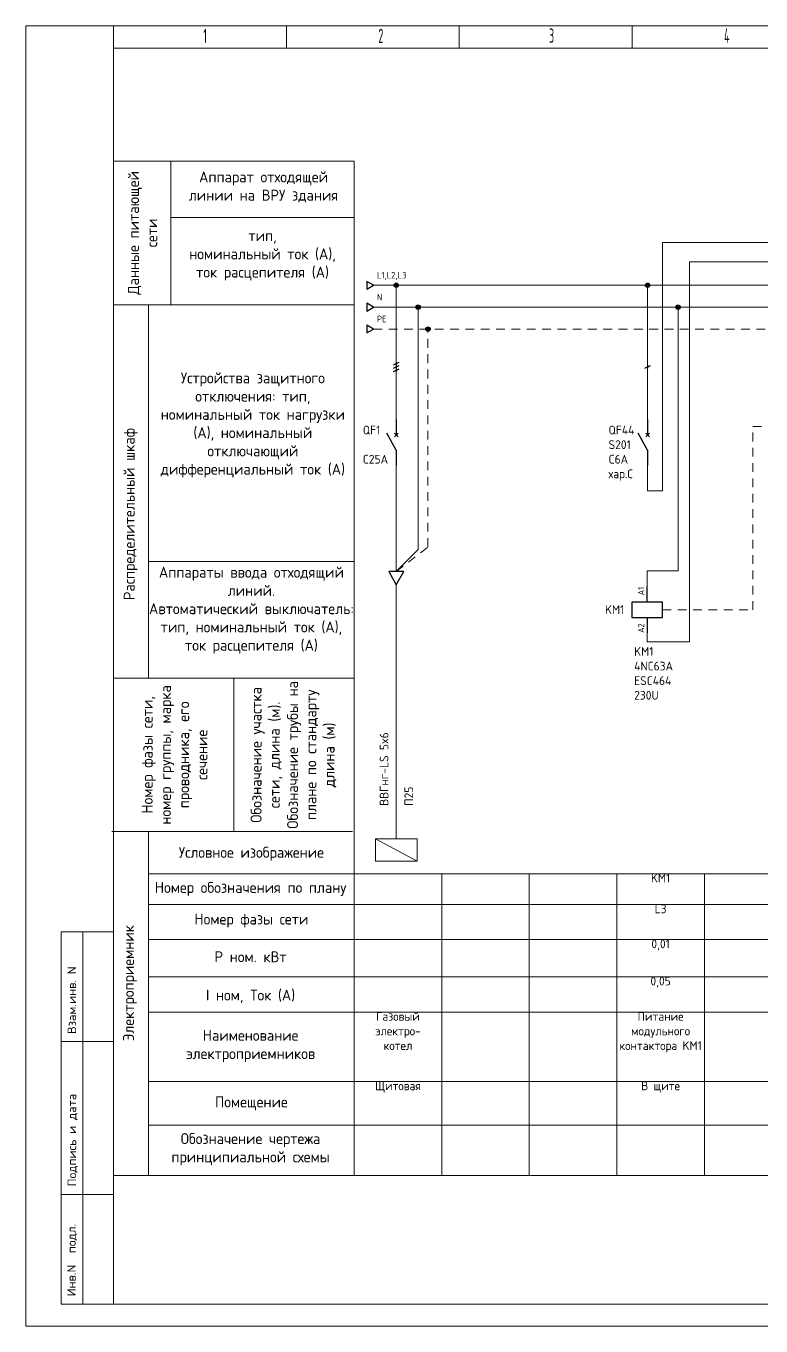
# Model space of a CAD drawing. Extents: x -680 to 54599, y -24087 to 292.
# Drawn here: x -20 to 147.9, y -5 to 292 of the extents above; entities that cross this region are included whole.
import ezdxf
from ezdxf.enums import TextEntityAlignment as Align

# ---------------------------------------------------------------- set-up
doc = ezdxf.new("R2010")
doc.units = 0
doc.linetypes.add('Caddy_Dash', pattern=[3.5, 2, -1.5])
doc.linetypes.add('Caddy_Solid', pattern=[0])
for name, color, linetype in [('100', 7, 'Continuous'), ('SYMS', 7, 'Continuous'), ('TERMS', 7, 'Continuous'), ('WIRES', 7, 'Continuous')]:
    doc.layers.add(name, color=color, linetype=linetype)
doc.styles.add('Caddy_Vectorfont1n', font='GOST Common.ttf', dxfattribs={"width": 1.1})
doc.styles.add('Caddy_Vectorfont1p', font='GOST Common.ttf', dxfattribs={"width": 0.9})
doc.styles.get("Standard").update_dxf_attribs({"font": 'GOST Common.ttf'})
doc.styles.add('WD_IEC', font='ISOCP2.shx', dxfattribs={"width": 0.9, "height": 4})

# ---------------------------------------------------------------- blocks, each defined once
blk = doc.blocks.new('HT0_05')
blk.add_lwpolyline([(1.73, -1.25), (0, 1.75), (-1.73, -1.25)], close=True)
at = {"style": 'WD_IEC', "flags": 1}
for tag, p in [('X4TERM01', (-1.01, 0)), ('X2TERM01', (0, 1.75)), ('X1TERM01', (1.01, 0)), ('X8TERM01', (0, -1.25))]:
    blk.add_attdef(tag, p, '', height=0.32, dxfattribs=at)
blk = doc.blocks.new('VW01')
for p, q in [((-2.5, -1.2), (2.5, 1.2)), ((0, 1.2), (0, -1.2))]:
    blk.add_line(p, q)
at = {"style": 'WD_IEC'}
blk.add_attdef('TAG1', text='', height=2.5, dxfattribs=at).set_placement((-4.5, 1.2), align=Align.RIGHT)
at = {"style": 'WD_IEC', "flags": 1}
for tag, height, p in [('INST', 2.5, (-4.5, 8.2)), ('LOC', 2.5, (-4.5, 4.7)), ('DESC2', 2.5, (-4.5, -11.3)), ('DESC1', 2.5, (-4.5, -7.8)), ('XREF', 2.7, (-4.5, -3.8)), ('DESC3', 2.5, (-4.5, -14.8))]:
    blk.add_attdef(tag, text='', height=height, dxfattribs=at).set_placement(p, align=Align.RIGHT)
for tag, p, height in [('X4LINK', (-1, 0), 0.32), ('X2TERM01', (0, 1.2), 0.32), ('X1LINK', (1, 0), 0.32), ('X8TERM01', (0, -1.2), 0.32), ('ASSYCODE', (3.1, -10.3), 1), ('MFG', (3.1, -7.3), 1), ('CAT', (3.1, -8.8), 1), ('FAMILY', (3.1, -11.8), 1), ('CATDESC', (3.1, -13.3), 1)]:
    blk.add_attdef(tag, p, '', height=height, dxfattribs=at)
at = {"style": 'WD_IEC'}
blk.add_attdef('RATING1', text='', height=2.5, dxfattribs=at).set_placement((2, -2), align=Align.MIDDLE_LEFT)
blk = doc.blocks.new('VCB1')
for p, q in [((0, 7.5), (0, 2.5)), ((0, -2.5), (-3.12, 3.12)), ((0.62, 1.88), (-0.62, 3.12)), ((-0.62, 1.88), (0.62, 3.12)), ((0, -2.5), (0, -7.5))]:
    blk.add_line(p, q)
at = {"style": 'WD_IEC'}
for tag, p in [('INST', (-8, 5.25)), ('LOC', (-8, 1.75)), ('TAG1', (-8, -1.75)), ('RATING1', (-8, -6.35)), ('DESC1', (-8, -14.35)), ('DESC2', (-8, -17.85)), ('DESC3', (-8, -21.35))]:
    blk.add_attdef(tag, text='', height=2.5, dxfattribs=at).set_placement(p, align=Align.RIGHT)
blk.add_attdef('TERM01', text='', height=2, rotation=90, dxfattribs=at).set_placement((-1, 7.5), align=Align.RIGHT)
at = {"style": 'WD_IEC', "flags": 1}
for tag, p, height in [('X2TERM01', (0, 7.5), 0.32), ('MFG', (2.75, 6.5), 1.5), ('CAT', (2.75, 4), 1.5), ('X4LINK', (-2, 0), 0.32), ('X1LINK', (-0.5, 0), 0.32), ('X8TERM02', (0, -7.5), 0.32), ('ASSYCODE', (1, -9), 1), ('FAMILY', (1, -10.5), 1), ('CATDESC', (1, -12), 1), ('CONTACT', (1, -13.5), 1), ('COMMON', (2.25, -14.75), 1)]:
    blk.add_attdef(tag, p, '', height=height, dxfattribs=at)
at = {"style": 'WD_IEC'}
blk.add_attdef('TERM02', (-1, -7.5), '', height=2, rotation=90, dxfattribs=at)
at = {"lineweight": 15, "style": 'WD_IEC'}
blk.add_attdef('XREF', text='', height=2.5, dxfattribs=at).set_placement((-8, -10.35), align=Align.RIGHT)
blk = doc.blocks.new('WDDOT')
for radius in [0.72, 0.449, 0.223]:
    blk.add_circle((0, 0), radius)
blk = doc.blocks.new('VMS1')
for p, q in [((0, 2.5), (0, 7.5)), ((0, -2.5), (0, -7.5))]:
    blk.add_line(p, q)
blk.add_lwpolyline([(-5, 2.5), (-5, -2.5), (5, -2.5), (5, 2.5)], close=True)
at = {"style": 'WD_IEC'}
for tag, p in [('INST', (-5.25, 10.5)), ('LOC', (-5.25, 7.5)), ('TAG1', (-5.25, 4.5)), ('DESC2', (-5.25, -9.85)), ('DESC1', (-5.25, -6.85)), ('DESC3', (-5.25, -12.85))]:
    blk.add_attdef(tag, text='', height=2.5, dxfattribs=at).set_placement(p, align=Align.RIGHT)
blk.add_attdef('TERM01', text='', height=2, rotation=90, dxfattribs=at).set_placement((-1, 7.5), align=Align.RIGHT)
at = {"style": 'WD_IEC', "flags": 1}
for tag, p, height in [('X2TERM01', (0, 7.5), 0.32), ('X4LINK', (-5, 0), 0.32), ('X1LINK', (5, 0), 0.32), ('ASSYCODE', (1, -4), 1), ('X8TERM02', (0, -7.5), 0.32), ('FAMILY', (1, -5.5), 1), ('CATDESC', (1, -7), 1)]:
    blk.add_attdef(tag, p, '', height=height, dxfattribs=at)
at = {"style": 'WD_IEC', "flags": 9}
for tag, p in [('MFG', (-6, 1)), ('CAT', (-6, -1.5))]:
    blk.add_attdef(tag, text='', height=1.5, dxfattribs=at).set_placement(p, align=Align.RIGHT)
at = {"style": 'WD_IEC'}
blk.add_attdef('TERM02', (-1, -7.5), '', height=2, rotation=90, dxfattribs=at)
at = {"lineweight": 9, "style": 'WD_IEC'}
for tag, p in [('NO', (-5.5, -16.5)), ('NC', (-5.5, -19.5))]:
    blk.add_attdef(tag, text='', height=2.5, dxfattribs=at).set_placement(p, align=Align.TOP_RIGHT)
for tag, p in [('XREFNO', (-4, -16.5)), ('XREFNC', (-4, -19.5))]:
    blk.add_attdef(tag, text='', height=2.5, dxfattribs=at).set_placement(p, align=Align.TOP_LEFT)

msp = doc.modelspace()

# ---------------------------------------------------------------- linework, layer by layer
at = {"linetype": 'Caddy_Solid', "lineweight": 13}
for p, q in [((0, 287), (0, 292)), ((39.5, 287), (39.5, 292)), ((79, 287), (79, 292)), ((118.5, 287), (118.5, 292))]:
    msp.add_line(p, q, dxfattribs=at)
at = {"layer": '100', "linetype": 'Caddy_Solid', "lineweight": 13}
for p, q in [((0, 286.94), (395, 286.94)), ((0, 286.94), (0, 0)), ((-12, 0.06), (-12, 85.06)), ((-12, 85.06), (0, 85.06)), ((-7, 85.06), (-7, 0.06)), ((-12, 60), (0, 60)), ((-12, 25.06), (0, 25.06)), ((395, 0), (-12, 0))]:
    msp.add_line(p, q, dxfattribs=at)
at = {"layer": 'SYMS', "lineweight": 13}
for p, q in [((0, 275.57), (0, 25.57)), ((0, 261.12), (55, 261.12)), ((13.08, 261.12), (13.08, 228.33)), ((55, 261.12), (55, 29.4)), ((13.08, 248.28), (55, 248.28)), ((0.08, 228.33), (55.08, 228.33)), ((8, 228.33), (8, 142.98)), ((8, 169.67), (55, 169.67)), ((121.95, 163.86), (121.95, 167.52)), ((121.95, 167.52), (128.99, 167.52)), ((64.61, 164.35), (64.61, 106.31)), ((0, 142.98), (55, 142.98)), ((27.5, 142.98), (27.5, 107.98)), ((-0.38, 107.98), (54.62, 107.98)), ((8, 107.98), (8, 29.4)), ((59.82, 106.31), (69.41, 101.2)), ((8, 98.33), (395, 98.33)), ((75, 98.33), (75, 29.4)), ((95, 98.33), (95, 29.4)), ((115, 98.33), (115, 29.4)), ((135, 98.33), (135, 29.4)), ((8, 91.3), (395, 91.3)), ((8, 83.3), (395, 83.3)), ((8, 74.8), (395, 74.8)), ((8, 66.73), (395, 66.73)), ((8, 50.87), (395, 50.87)), ((8, 40.87), (395, 40.87)), ((0, 29.4), (395, 29.4))]:
    msp.add_line(p, q, dxfattribs=at)
at = {"layer": 'SYMS', "color": 242, "lineweight": 13, "true_color": 0xcd2027}
for p, q in [((125.44, 242.54), (391.44, 242.54)), ((122.03, 191.58), (122.03, 185.8)), ((122.03, 185.8), (125.44, 185.8))]:
    msp.add_line(p, q, dxfattribs=at)
at = {"layer": 'SYMS', "linetype": 'Caddy_Dash', "lineweight": 13}
for p, q in [((146.08, 158.61), (146.08, 200.51)), ((146.08, 200.51), (169.54, 200.51)), ((125.45, 158.61), (146.08, 158.61))]:
    msp.add_line(p, q, dxfattribs=at)
at = {"layer": 'SYMS', "color": 3, "linetype": 'Caddy_Dash', "lineweight": 13}
msp.add_line((64.61, 167.37), (71.85, 173), dxfattribs=at)
at = {"layer": 'SYMS', "color": 30, "lineweight": 13, "true_color": 0xf26722}
msp.add_line((121.95, 151.32), (121.95, 153.36), dxfattribs=at)
at = {"layer": 'SYMS', "lineweight": 13}
for points in [[(-20, -5), (400, -5), (400, 292), (-20, 292)], [(59.82, 106.31), (69.41, 106.31), (69.41, 101.2), (59.82, 101.2)]]:
    msp.add_lwpolyline(points, close=True, dxfattribs=at)
at = {"layer": 'WIRES', "color": 242, "lineweight": 13, "true_color": 0xcd2027}
msp.add_line((125.44, 185.8), (125.44, 242.54), dxfattribs=at)
at = {"layer": 'WIRES', "color": 30, "lineweight": 13, "true_color": 0xf26722}
for p, q in [((131.57, 151.32), (131.57, 238.1)), ((131.57, 238.1), (391.44, 238.1)), ((121.95, 151.32), (131.57, 151.32))]:
    msp.add_line(p, q, dxfattribs=at)
at = {"layer": 'WIRES', "lineweight": 13}
for p, q in [((59.41, 232.76), (391.44, 232.76)), ((64.61, 215.24), (64.61, 232.76)), ((122.03, 215.24), (122.03, 232.76)), ((59.41, 227.76), (391.44, 227.76)), ((69.6, 172.37), (69.6, 227.76)), ((128.99, 167.52), (128.99, 227.76)), ((64.61, 214.48), (64.61, 214.59)), ((122.03, 202.08), (122.03, 215.24)), ((122.03, 214.48), (122.03, 214.59)), ((64.61, 213.72), (64.61, 213.83)), ((64.61, 202.08), (64.61, 213.08)), ((122.03, 213.72), (122.03, 213.83)), ((64.61, 191.58), (64.61, 167.37)), ((69.61, 172.37), (64.61, 167.37))]:
    msp.add_line(p, q, dxfattribs=at)
at = {"layer": 'WIRES', "color": 3, "linetype": 'Caddy_Dash', "lineweight": 13}
for p, q in [((59.41, 222.76), (391.44, 222.76)), ((71.85, 173), (71.85, 222.76))]:
    msp.add_line(p, q, dxfattribs=at)

# ---------------------------------------------------------------- block references
at = {"layer": 'SYMS', "lineweight": 13}
for p, xscale, yscale, zscale, rotation in [((58.51, 232.76), 0.5133743863612719, 0.5133743863612719, 0.5133743863612719, 270), ((58.51, 227.76), 0.5133743863612719, 0.5133743863612719, 0.5133743863612719, 270), ((58.51, 222.76), 0.5133743863612719, 0.5133743863612719, 0.5133743863612719, 270), ((64.61, 166.11), 1.006895566783927, 1.006895566783927, 1.006895566783927, 180)]:
    msp.add_blockref('HT0_05', p, dxfattribs=dict(at, xscale=xscale, yscale=yscale, zscale=zscale, rotation=rotation))
for name, p, xscale, yscale, zscale in [('WDDOT', (64.61, 232.76), 0.7, 0.7, 0.7), ('WDDOT', (122.03, 232.76), 0.7, 0.7, 0.7), ('WDDOT', (69.6, 227.76), 0.7, 0.7, 0.7), ('WDDOT', (128.99, 227.76), 0.7, 0.7, 0.7), ('WDDOT', (71.85, 222.76), 0.7, 0.7, 0.7), ('VW01', (64.61, 214.92), 0.2587355042371428, 0.2587355042371428, 0.2587355042371428), ('VW01', (64.61, 214.16), 0.2587355042371428, 0.2587355042371428, 0.2587355042371428), ('VW01', (122.03, 214.16), 0.2587355042371428, 0.2587355042371428, 0.2587355042371428), ('VW01', (64.61, 213.4), 0.2587355042371428, 0.2587355042371428, 0.2587355042371428), ('VCB1', (64.61, 196.83), 0.7, 0.7, 0.7), ('VCB1', (122.03, 196.83), 0.7, 0.7, 0.7)]:
    msp.add_blockref(name, p, dxfattribs=dict(at, xscale=xscale, yscale=yscale, zscale=zscale))
ref = msp.add_blockref('VMS1', (121.95, 158.61), dxfattribs=dict(at, xscale=0.7, yscale=0.7, zscale=0.7))
ref.add_attrib('TERM02', 'A2', (121.25, 153.36), dxfattribs={"layer": 'TERMS', "height": 1.4, "rotation": 90, "style": 'WD_IEC'})
ref.add_attrib('TERM01', 'A1', dxfattribs={"layer": 'TERMS', "height": 1.4, "rotation": 90, "style": 'WD_IEC'}).set_placement((121.25, 163.86), align=Align.RIGHT)

# ---------------------------------------------------------------- texts
at = {"lineweight": 13, "style": 'Caddy_Vectorfont1p', "width": 0.54}
for s, p in [('1', (20.5, 288.1)), ('2', (60.5, 288.1)), ('3', (99.5, 288.16)), ('4', (139.5, 288.16))]:
    msp.add_text(s, height=3.27, dxfattribs=at).set_placement(p)
at = {"layer": '100', "lineweight": 13, "style": 'Caddy_Vectorfont1n', "width": 1.1}
for s, p in [('Взам.инв. N', (-8.54, 61.73)), ('Подпись и дата', (-8.53, 26.88)), ('Инв.N  подл.', (-8.63, 1.79))]:
    msp.add_text(s, height=1.965, rotation=90, dxfattribs=at).set_placement(p)
at = {"layer": 'SYMS', "lineweight": 13, "attachment_point": 1, "rotation": 90}
for s, width, heights, insert, char_height in [('\\pxqc;Данные питающей\\Pсети', 32.7848, [0], (3.32, 228.33), 2.5), ('\\pxqc;Распределительный шкаф', 75, [0], (2.33, 142.98), 2.5), ('\\pxqc;Номер фазы сети, номер группы, марка проводника, его сечение', 35, [15.66], (6.45, 107.98), 2.5), ('\\pxqc;Обозначение участка сети, длина (м).\\PОбозначение трубы на плане по стандарту длина (м)', 35, [21.55], (31.33, 107.98), 2.5), ('\\pxql;ВВГнг-LS 5x6', 35.2076, [2], (60.82, 113.84), 2), ('\\pxql;П25', 35.2076, [2], (66.46, 113.84), 2), ('\\pxqc;Электроприемник', 110, [0], (2.16, 18.33), 2.5)]:
    msp.add_mtext_dynamic_manual_height_columns(s, width=width, gutter_width=12.5, heights=heights, dxfattribs=dict(at, insert=insert, char_height=char_height))
at = {"layer": 'SYMS', "lineweight": 13, "attachment_point": 1}
for s, width, heights, insert, char_height in [('\\pxqc;Аппарат отходящей линии на ВРУ здания', 40, [0], (14.27, 258.77), 2.5), ('\\pxqc;тип,\\Pноминальный ток (А),\\Pток расцепителя (А)', 40, [0], (14.04, 245.36), 2.5), ('L1,L2,L3', 9.1167, [0], (60.17, 235.82), 1.5), ('N', 9.1167, [0], (60.17, 230.82), 1.5), ('PE', 9.1167, [0], (60.17, 225.82), 1.5), ('\\pxqc;Устройства защитного отключения: тип, номинальный ток нагрузки (А), номинальный отключающий дифференциальный ток (А)', 44.4602, [0], (9.6, 212.85), 2.5), ('QF1\\P\\PC25A', 9.1167, [0], (56.96, 200.69), 2), ('QF44\\PS201\\PC6A\\Pхар.С', 9.1167, [0], (113.11, 200.69), 2), ('\\pxqc;Аппараты ввода отходящий\\Pлиний.\\PАвтоматический выключатель:\\Pтип, номинальный ток (А),\\Pток расцепителя (А)', 47, [0], (8, 168.46), 2.5), ('KM1', 5.2922, [0], (112.31, 159.67), 2), ('KM1\\P4NC63A\\PESC464\\P230U', 9.1167, [0], (118.96, 150.1), 2), ('\\pxqc;Условное изображение', 47, [5.21], (8, 104.46), 2.5), ('\\pxqc;KM1', 20, [7.03], (115, 98.33), 2), ('\\pxqc;Номер обозначения по плану', 47, [5.21], (7.81, 96.44), 2.5), ('\\pxqc;Номер фазы сети', 47, [5.21], (8, 89.22), 2.5), ('\\pxqc;L3', 20, [8], (115, 91.3), 2), ('\\pxqc;0,01', 20, [8.5], (115, 83.3), 2), ('\\pxqc;P ном. кВт', 47, [5.21], (7.81, 80.61), 2.5), ('\\pxqc;0,05', 20, [8.08], (115, 74.8), 2), ('\\pxqc;I ном, Ток (А)', 47, [5.21], (7.81, 71.86), 2.5), ('\\pxqc;Газовый \\Pэлектро-\\Pкотел', 20, [15.86], (55, 66.73), 2), ('\\pxqc;Питание модульного контактора KM1', 20, [15.86], (115, 66.73), 2), ('\\pxqc;Наименование электроприемников', 46.6448, [9.64], (8, 62.65), 2.5), ('\\pxqc;Щитовая', 20, [10], (55, 50.87), 2), ('\\pxqc;В щите', 20, [10], (115, 50.87), 2), ('\\pxqc;Помещение', 47, [5.21], (8, 47.45), 2.5), ('\\pxqc;Обозначение чертежа принципиальной схемы', 47, [9.67], (7.81, 39.06), 2.5)]:
    msp.add_mtext_dynamic_manual_height_columns(s, width=width, gutter_width=12.5, heights=heights, dxfattribs=dict(at, insert=insert, char_height=char_height))

doc.saveas('drawing.dxf')
